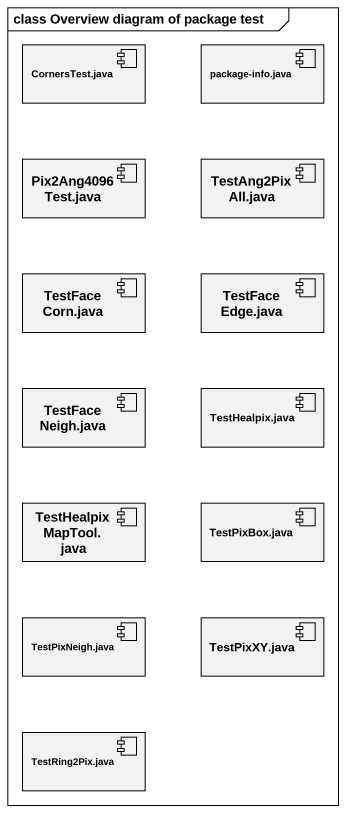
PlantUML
@startuml
mainframe class Overview diagram of package test
component "CornersTest.java" as CornersTest_java
component "package-info.java" as package_info_java
component "Pix2Ang4096Test.java" as Pix2Ang4096Test_java
component "TestAng2PixAll.java" as TestAng2PixAll_java
component "TestFaceCorn.java" as TestFaceCorn_java
component "TestFaceEdge.java" as TestFaceEdge_java
component "TestFaceNeigh.java" as TestFaceNeigh_java
component "TestHealpix.java" as TestHealpix_java
component "TestHealpixMapTool.java" as TestHealpixMapTool_java
component "TestPixBox.java" as TestPixBox_java
component "TestPixNeigh.java" as TestPixNeigh_java
component "TestPixXY.java" as TestPixXY_java
component "TestRing2Pix.java" as TestRing2Pix_java
@enduml
